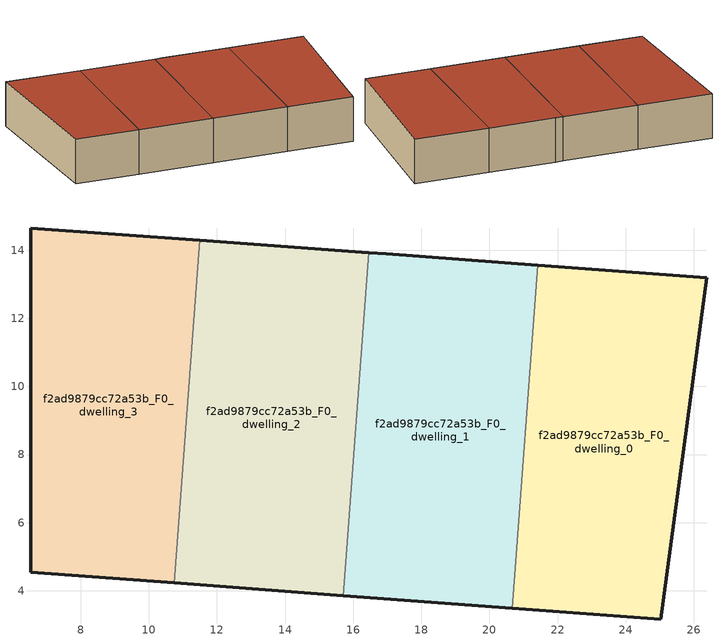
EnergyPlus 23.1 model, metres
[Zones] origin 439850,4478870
f2ad9879cc72a53b_F0_dwelling_0
 floor ground (EU_floor_Construction): 26.38,13.2 25.03,3.17 20.67,3.49 21.42,13.56 z0
 wall outside (EU_wall_Construction): 20.67,3.49 25.03,3.17 26.38,13.2 21.42,13.56 z0:3
 wall to f2ad9879cc72a53b_F0_dwelling_1 (EU_wall_Construction): 21.42,13.56 20.67,3.49 z0:3
 roof outside (EU_roof_Construction): 25.03,3.17 26.38,13.2 21.42,13.56 20.67,3.49 z3
f2ad9879cc72a53b_F0_dwelling_1
 floor ground (EU_floor_Construction): 21.42,13.56 20.67,3.49 15.71,3.86 16.46,13.93 16.97,13.89 z0
 wall outside (EU_wall_Construction): 15.71,3.86 20.67,3.49 / 21.42,13.56 16.97,13.89 16.46,13.93 z0:3
 wall to f2ad9879cc72a53b_F0_dwelling_2 (EU_wall_Construction): 16.46,13.93 15.71,3.86 z0:3
 roof outside (EU_roof_Construction): 20.67,3.49 21.42,13.56 16.97,13.89 16.46,13.93 15.71,3.86 z3
f2ad9879cc72a53b_F0_dwelling_2
 floor ground (EU_floor_Construction): 16.46,13.93 15.71,3.86 10.75,4.23 11.5,14.29 z0
 wall outside (EU_wall_Construction): 10.75,4.23 15.71,3.86 / 16.46,13.93 11.5,14.29 z0:3
 wall to f2ad9879cc72a53b_F0_dwelling_3 (EU_wall_Construction): 11.5,14.29 10.75,4.23 z0:3
 roof outside (EU_roof_Construction): 15.71,3.86 16.46,13.93 11.5,14.29 10.75,4.23 z3
f2ad9879cc72a53b_F0_dwelling_3
 floor ground (EU_floor_Construction): 11.5,14.29 10.75,4.23 6.54,4.54 6.53,14.65 z0
 wall outside (EU_wall_Construction): 11.5,14.29 6.53,14.65 6.54,4.54 10.75,4.23 z0:3
 roof outside (EU_roof_Construction): 10.75,4.23 11.5,14.29 6.53,14.65 6.54,4.54 z3
[Building]
EU S2 Campaign: North Axis=0; Terrain=City; Solar Distribution=FullExterior
[Site:Location]
Madrid: Latitude=40.5; Longitude=-3.5; Time Zone=1; Elevation=609
[SizingPeriod:WeatherFileDays]
AnnualSizingPeriod: Begin Month=1; Begin Day of Month=1; End Month=12; End Day of Month=31; Day of Week for Start Day=Monday; Use Weather File Daylight Saving Period=No; Use Weather File Rain and Snow Indicators=No
[MATERIAL]
EU_InternalMass_Material: Roughness=MediumRough; Thickness=0.1; Conductivity=1; Density=1800; Specific Heat=900; Thermal Absorptance=0.9; Solar Absorptance=0.7; Visible Absorptance=0.7
[MATERIAL:NOMASS] Roughness=MediumRough; Thermal Absorptance=0.9; Solar Absorptance=0.7; Visible Absorptance=0.7
Name | Thermal Resistance
EU_wall_NoMass | 0.609216
EU_roof_NoMass | 0.513268
EU_floor_NoMass | 0.568163
[CONSTRUCTION]
EU_wall_Construction: EU_wall_NoMass
EU_roof_Construction: EU_roof_NoMass
EU_floor_Construction: EU_floor_NoMass
EU_InternalMass_Construction: EU_InternalMass_Material
[ZONE] Type=1; Multiplier=1; Ceiling Height=autocalculate; Floor Area=autocalculate; Part of Total Floor Area=Yes
Name | Volume
f2ad9879cc72a53b_F0_dwelling_0 | 141.485
f2ad9879cc72a53b_F0_dwelling_1 | 150.7
f2ad9879cc72a53b_F0_dwelling_2 | 150.65
f2ad9879cc72a53b_F0_dwelling_3 | 139.209
[INTERNALMASS] Construction=EU_InternalMass_Construction
Name | Zone or ZoneList | Surface Area
f2ad9879cc72a53b_F0_dwelling_0_EU_InternalMass | f2ad9879cc72a53b_F0_dwelling_0 | 47.1618
f2ad9879cc72a53b_F0_dwelling_1_EU_InternalMass | f2ad9879cc72a53b_F0_dwelling_1 | 50.2334
f2ad9879cc72a53b_F0_dwelling_2_EU_InternalMass | f2ad9879cc72a53b_F0_dwelling_2 | 50.2166
f2ad9879cc72a53b_F0_dwelling_3_EU_InternalMass | f2ad9879cc72a53b_F0_dwelling_3 | 46.4029
[OTHEREQUIPMENT] Fuel Type=Electricity; Design Level Calculation Method=Watts/Area; Power per Zone Floor Area=1; Fraction Latent=0; Fraction Radiant=0; Fraction Lost=0; Carbon Dioxide Generation Rate=0; EndUse Subcategory=EU_Step8_InternalGains
Name | Zone or ZoneList or Space or SpaceList | Schedule
EU_Step8_InternalGain_f2ad9879cc72a53b_F0_dwelling_0_f000 | f2ad9879cc72a53b_F0_dwelling_0 | EU_Step8_GainSchedule_f2ad9879cc72a53b_F0_dwelling_0_f000
EU_Step8_InternalGain_f2ad9879cc72a53b_F0_dwelling_1_f000 | f2ad9879cc72a53b_F0_dwelling_1 | EU_Step8_GainSchedule_f2ad9879cc72a53b_F0_dwelling_1_f000
EU_Step8_InternalGain_f2ad9879cc72a53b_F0_dwelling_2_f000 | f2ad9879cc72a53b_F0_dwelling_2 | EU_Step8_GainSchedule_f2ad9879cc72a53b_F0_dwelling_2_f000
EU_Step8_InternalGain_f2ad9879cc72a53b_F0_dwelling_3_f000 | f2ad9879cc72a53b_F0_dwelling_3 | EU_Step8_GainSchedule_f2ad9879cc72a53b_F0_dwelling_3_f000
[ZONEVENTILATION:DESIGNFLOWRATE] Schedule=EU_AlwaysOn; Design Flow Rate Calculation Method=AirChanges/Hour; Air Changes per Hour=0.752966; Ventilation Type=Natural; Fan Pressure Rise=0; Fan Total Efficiency=1; Constant Term Coefficient=1; Temperature Term Coefficient=0; Velocity Term Coefficient=0; Velocity Squared Term Coefficient=0; Minimum Indoor Temperature=-100; Maximum Indoor Temperature=100; Delta Temperature=-100; Minimum Outdoor Temperature=-100; Maximum Outdoor Temperature=100; Maximum Wind Speed=40
Name | Zone or ZoneList or Space or SpaceList
EU_ConstantAir_f2ad9879cc72a53b_F0_dwelling_0 | f2ad9879cc72a53b_F0_dwelling_0
EU_ConstantAir_f2ad9879cc72a53b_F0_dwelling_1 | f2ad9879cc72a53b_F0_dwelling_1
EU_ConstantAir_f2ad9879cc72a53b_F0_dwelling_2 | f2ad9879cc72a53b_F0_dwelling_2
EU_ConstantAir_f2ad9879cc72a53b_F0_dwelling_3 | f2ad9879cc72a53b_F0_dwelling_3
[HVACTEMPLATE:THERMOSTAT] Constant Heating Setpoint=20; Constant Cooling Setpoint=50
EU_HeatOnly_f2ad9879cc72a53b_F0_dwelling_0; EU_HeatOnly_f2ad9879cc72a53b_F0_dwelling_1; EU_HeatOnly_f2ad9879cc72a53b_F0_dwelling_2; EU_HeatOnly_f2ad9879cc72a53b_F0_dwelling_3
[HVACTEMPLATE:ZONE:IDEALLOADSAIRSYSTEM] System Availability Schedule=EU_AlwaysOn; Maximum Heating Supply Air Temperature=50; Minimum Cooling Supply Air Temperature=13; Maximum Heating Supply Air Humidity Ratio=0.0156; Minimum Cooling Supply Air Humidity Ratio=0.0077; Heating Limit=NoLimit; Cooling Limit=NoLimit; Heating Availability Schedule=EU_AlwaysOn; Cooling Availability Schedule=EU_CoolingOff; Dehumidification Control Type=ConstantSensibleHeatRatio; Cooling Sensible Heat Ratio=0.7; Dehumidification Setpoint=60; Humidification Control Type=None; Humidification Setpoint=30; Outdoor Air Method=None; Outdoor Air Flow Rate per Person=0.00944; Outdoor Air Flow Rate per Zone Floor Area=0; Outdoor Air Flow Rate per Zone=0; Demand Controlled Ventilation Type=None; Outdoor Air Economizer Type=NoEconomizer; Heat Recovery Type=None; Sensible Heat Recovery Effectiveness=0.7; Latent Heat Recovery Effectiveness=0.65
Name | Template Thermostat
f2ad9879cc72a53b_F0_dwelling_0 | EU_HeatOnly_f2ad9879cc72a53b_F0_dwelling_0
f2ad9879cc72a53b_F0_dwelling_1 | EU_HeatOnly_f2ad9879cc72a53b_F0_dwelling_1
f2ad9879cc72a53b_F0_dwelling_2 | EU_HeatOnly_f2ad9879cc72a53b_F0_dwelling_2
f2ad9879cc72a53b_F0_dwelling_3 | EU_HeatOnly_f2ad9879cc72a53b_F0_dwelling_3
[SIZING:ZONE] Zone Cooling Design Supply Air Temperature Input Method=SupplyAirTemperature; Zone Cooling Design Supply Air Temperature=13; Zone Heating Design Supply Air Temperature Input Method=SupplyAirTemperature; Zone Heating Design Supply Air Temperature=50; Zone Cooling Design Supply Air Humidity Ratio=0.008; Zone Heating Design Supply Air Humidity Ratio=0.008; Cooling Design Air Flow Method=DesignDay; Cooling Design Air Flow Rate=0; Cooling Minimum Air Flow per Zone Floor Area=0.000762; Cooling Minimum Air Flow=0; Cooling Minimum Air Flow Fraction=0.2; Heating Design Air Flow Method=DesignDay; Heating Design Air Flow Rate=0; Heating Maximum Air Flow per Zone Floor Area=0.002032; Heating Maximum Air Flow=0.141576; Heating Maximum Air Flow Fraction=0.3; Account for Dedicated Outdoor Air System=No; Dedicated Outdoor Air System Control Strategy=NeutralSupplyAir; Dedicated Outdoor Air Low Setpoint Temperature for Design=autosize; Dedicated Outdoor Air High Setpoint Temperature for Design=autosize; Zone Load Sizing Method=Sensible Load Only No Latent Load; Zone Latent Cooling Design Supply Air Humidity Ratio Input Method=HumidityRatioDifference; Zone Cooling Design Supply Air Humidity Ratio Difference=0.005; Zone Latent Heating Design Supply Air Humidity Ratio Input Method=HumidityRatioDifference; Zone Humidification Design Supply Air Humidity Ratio Difference=0.005
f2ad9879cc72a53b_F0_dwelling_0; f2ad9879cc72a53b_F0_dwelling_1; f2ad9879cc72a53b_F0_dwelling_2; f2ad9879cc72a53b_F0_dwelling_3
[SCHEDULE:CONSTANT]
Name | Hourly Value
EU_AlwaysOn | 1
EU_CoolingOff | 0
[SCHEDULE:FILE] Column Number=1; Rows to Skip at Top=0; Number of Hours of Data=8760; Column Separator=Comma; Interpolate to Timestep=No; Minutes per Item=60; Adjust Schedule for Daylight Savings=Yes
Name | File
EU_Step8_GainSchedule_f2ad9879cc72a53b_F0_dwelling_0_f000 | C:\Users\o_iseri\Desktop\OpenUBEM\openubem\outputs\eu_evidence\EU-11\ES-MAD-BERRUGUETE\idfs\f2ad9879cc72a53b\f2ad9879cc72a53b_F0_dwelling_0_f000_gain.csv
EU_Step8_GainSchedule_f2ad9879cc72a53b_F0_dwelling_1_f000 | C:\Users\o_iseri\Desktop\OpenUBEM\openubem\outputs\eu_evidence\EU-11\ES-MAD-BERRUGUETE\idfs\f2ad9879cc72a53b\f2ad9879cc72a53b_F0_dwelling_1_f000_gain.csv
EU_Step8_GainSchedule_f2ad9879cc72a53b_F0_dwelling_2_f000 | C:\Users\o_iseri\Desktop\OpenUBEM\openubem\outputs\eu_evidence\EU-11\ES-MAD-BERRUGUETE\idfs\f2ad9879cc72a53b\f2ad9879cc72a53b_F0_dwelling_2_f000_gain.csv
EU_Step8_GainSchedule_f2ad9879cc72a53b_F0_dwelling_3_f000 | C:\Users\o_iseri\Desktop\OpenUBEM\openubem\outputs\eu_evidence\EU-11\ES-MAD-BERRUGUETE\idfs\f2ad9879cc72a53b\f2ad9879cc72a53b_F0_dwelling_3_f000_gain.csv
